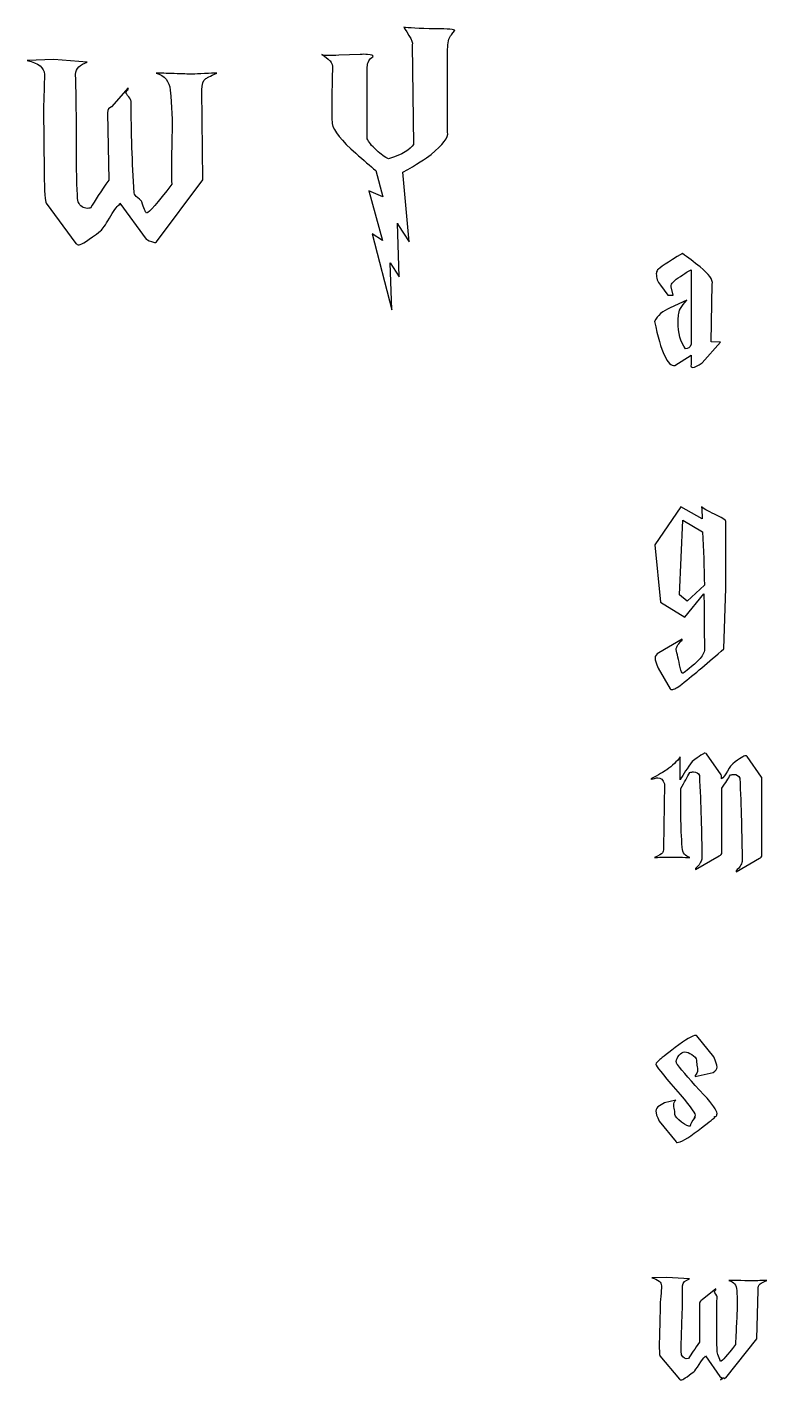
# Model space of a CAD drawing. Header units: centimetres. Extents: x -8.9 to 7.6, y -12.9 to 13.1.
# Drawn here: x -8.76 to -0.96, y -12.75 to 1.52 of the extents above; entities that cross this region are included whole.
import ezdxf

# ---------------------------------------------------------------- set-up
doc = ezdxf.new("R2010")
doc.units = ezdxf.units.CM
doc.header["$MEASUREMENT"] = 0
doc.layers.add('Layer 1', color=7, linetype='Continuous')

msp = doc.modelspace()

# ---------------------------------------------------------------- linework, layer by layer
at = {"layer": 'Layer 1', "color": 250}
for points, knots in [([(-4.248, 1.487), (-4.28, 1.447), (-4.297, 1.426), (-4.299, 1.422), (-4.299, 1.422), (-4.317, 1.39), (-4.325, 1.336), (-4.325, 1.259), (-4.325, 1.259), (-4.325, 1.259), (-4.325, 0.412), (-4.325, 0.412), (-4.325, 0.412), (-4.313, 0.361), (-4.371, 0.283), (-4.499, 0.179), (-4.499, 0.179), (-4.552, 0.136), (-4.652, 0.073), (-4.797, -0.01), (-4.797, -0.01), (-4.797, -0.01), (-4.729, -0.742), (-4.729, -0.742), (-4.729, -0.742), (-4.729, -0.742), (-4.841, -0.571), (-4.841, -0.571), (-4.841, -0.571), (-4.841, -0.571), (-4.853, -0.547), (-4.853, -0.547), (-4.853, -0.547), (-4.853, -0.547), (-4.835, -1.111), (-4.835, -1.111), (-4.835, -1.111), (-4.835, -1.111), (-4.93, -0.963), (-4.93, -0.963), (-4.93, -0.963), (-4.93, -0.963), (-4.912, -1.462), (-4.912, -1.462), (-4.912, -1.462), (-4.912, -1.462), (-5.119, -0.659), (-5.119, -0.659), (-5.119, -0.659), (-5.119, -0.659), (-5.013, -0.73), (-5.013, -0.73), (-5.013, -0.73), (-5.013, -0.73), (-5.154, -0.205), (-5.154, -0.205), (-5.154, -0.205), (-5.154, -0.205), (-5.007, -0.269), (-5.007, -0.269), (-5.007, -0.269), (-5.007, -0.269), (-5.083, 0.008), (-5.083, 0.008), (-5.083, 0.008), (-5.141, 0.057), (-5.212, 0.118), (-5.294, 0.191), (-5.294, 0.191), (-5.443, 0.323), (-5.526, 0.427), (-5.544, 0.504), (-5.544, 0.504), (-5.55, 0.655), (-5.548, 0.849), (-5.538, 1.085), (-5.538, 1.085), (-5.536, 1.117), (-5.545, 1.143), (-5.564, 1.165), (-5.564, 1.165), (-5.566, 1.169), (-5.591, 1.188), (-5.638, 1.224), (-5.638, 1.224), (-5.652, 1.226), (-5.656, 1.229), (-5.65, 1.233), (-5.65, 1.233), (-5.65, 1.233), (-5.638, 1.224), (-5.638, 1.224), (-5.638, 1.224), (-5.617, 1.22), (-5.562, 1.22), (-5.473, 1.224), (-5.473, 1.224), (-5.473, 1.224), (-5.246, 1.233), (-5.246, 1.233), (-5.246, 1.233), (-5.22, 1.235), (-5.195, 1.235), (-5.169, 1.233), (-5.169, 1.233), (-5.128, 1.229), (-5.108, 1.221), (-5.11, 1.209), (-5.11, 1.209), (-5.151, 1.186), (-5.172, 1.149), (-5.172, 1.1), (-5.172, 1.1), (-5.172, 1.084), (-5.172, 1.067), (-5.172, 1.05), (-5.172, 1.05), (-5.172, 1.05), (-5.172, 0.344), (-5.172, 0.344), (-5.172, 0.344), (-5.16, 0.311), (-5.128, 0.271), (-5.075, 0.223), (-5.075, 0.223), (-5.028, 0.18), (-4.986, 0.15), (-4.949, 0.132), (-4.949, 0.132), (-4.803, 0.179), (-4.714, 0.23), (-4.685, 0.285), (-4.685, 0.285), (-4.685, 0.285), (-4.697, 1.333), (-4.697, 1.333), (-4.697, 1.333), (-4.691, 1.355), (-4.703, 1.388), (-4.732, 1.433), (-4.732, 1.433), (-4.768, 1.489), (-4.786, 1.518), (-4.788, 1.522), (-4.788, 1.522), (-4.741, 1.512), (-4.63, 1.506), (-4.455, 1.504), (-4.455, 1.504), (-4.317, 1.502), (-4.248, 1.496), (-4.248, 1.487)], [0, 0, 0, 0, 0.025641, 0.025641, 0.025641, 0.025641, 0.051282, 0.051282, 0.051282, 0.051282, 0.076923, 0.076923, 0.076923, 0.076923, 0.102564, 0.102564, 0.102564, 0.102564, 0.128205, 0.128205, 0.128205, 0.128205, 0.153846, 0.153846, 0.153846, 0.153846, 0.179487, 0.179487, 0.179487, 0.179487, 0.205128, 0.205128, 0.205128, 0.205128, 0.230769, 0.230769, 0.230769, 0.230769, 0.25641, 0.25641, 0.25641, 0.25641, 0.282051, 0.282051, 0.282051, 0.282051, 0.307692, 0.307692, 0.307692, 0.307692, 0.333333, 0.333333, 0.333333, 0.333333, 0.358974, 0.358974, 0.358974, 0.358974, 0.384615, 0.384615, 0.384615, 0.384615, 0.410256, 0.410256, 0.410256, 0.410256, 0.435897, 0.435897, 0.435897, 0.435897, 0.461538, 0.461538, 0.461538, 0.461538, 0.487179, 0.487179, 0.487179, 0.487179, 0.512821, 0.512821, 0.512821, 0.512821, 0.538462, 0.538462, 0.538462, 0.538462, 0.564103, 0.564103, 0.564103, 0.564103, 0.589744, 0.589744, 0.589744, 0.589744, 0.615385, 0.615385, 0.615385, 0.615385, 0.641026, 0.641026, 0.641026, 0.641026, 0.666667, 0.666667, 0.666667, 0.666667, 0.692308, 0.692308, 0.692308, 0.692308, 0.717949, 0.717949, 0.717949, 0.717949, 0.74359, 0.74359, 0.74359, 0.74359, 0.769231, 0.769231, 0.769231, 0.769231, 0.794872, 0.794872, 0.794872, 0.794872, 0.820513, 0.820513, 0.820513, 0.820513, 0.846154, 0.846154, 0.846154, 0.846154, 0.871795, 0.871795, 0.871795, 0.871795, 0.897436, 0.897436, 0.897436, 0.897436, 0.923077, 0.923077, 0.923077, 0.923077, 0.948718, 0.948718, 0.948718, 0.948718, 1, 1, 1, 1]), ([(-7.503, -0.715), (-7.503, -0.715), (-7.784, -0.334), (-7.784, -0.334), (-7.784, -0.334), (-7.786, -0.356), (-7.787, -0.361), (-7.787, -0.349), (-7.787, -0.349), (-7.816, -0.373), (-7.852, -0.421), (-7.893, -0.494), (-7.893, -0.494), (-7.934, -0.567), (-7.965, -0.611), (-7.985, -0.627), (-7.985, -0.627), (-8.11, -0.725), (-8.186, -0.774), (-8.212, -0.774), (-8.212, -0.774), (-8.228, -0.774), (-8.239, -0.769), (-8.247, -0.759), (-8.247, -0.759), (-8.247, -0.759), (-8.56, -0.334), (-8.56, -0.334), (-8.56, -0.334), (-8.572, -0.325), (-8.579, -0.217), (-8.581, -0.013), (-8.581, -0.013), (-8.581, -0.013), (-8.587, 0.657), (-8.587, 0.657), (-8.587, 0.657), (-8.587, 0.699), (-8.585, 0.76), (-8.582, 0.84), (-8.582, 0.84), (-8.579, 0.921), (-8.578, 0.982), (-8.578, 1.023), (-8.578, 1.023), (-8.578, 1.094), (-8.639, 1.143), (-8.761, 1.171), (-8.761, 1.171), (-8.761, 1.171), (-8.48, 1.18), (-8.48, 1.18), (-8.48, 1.18), (-8.48, 1.18), (-8.126, 1.15), (-8.126, 1.15), (-8.126, 1.15), (-8.203, 1.13), (-8.244, 1.088), (-8.25, 1.023), (-8.25, 1.023), (-8.247, 1.002), (-8.244, 0.854), (-8.241, 0.58), (-8.241, 0.58), (-8.241, 0.58), (-8.241, 0.126), (-8.241, 0.126), (-8.241, 0.126), (-8.237, -0.151), (-8.23, -0.301), (-8.221, -0.323), (-8.221, -0.323), (-8.199, -0.368), (-8.168, -0.39), (-8.126, -0.39), (-8.126, -0.39), (-8.114, -0.39), (-8.103, -0.39), (-8.091, -0.388), (-8.091, -0.388), (-8.046, -0.307), (-7.982, -0.208), (-7.899, -0.092), (-7.899, -0.092), (-7.899, -0.092), (-7.914, 0.619), (-7.914, 0.619), (-7.914, 0.619), (-7.912, 0.65), (-7.897, 0.671), (-7.869, 0.681), (-7.869, 0.681), (-7.869, 0.681), (-7.695, 0.882), (-7.695, 0.882), (-7.695, 0.882), (-7.695, 0.882), (-7.695, 0.864), (-7.695, 0.864), (-7.695, 0.864), (-7.709, 0.852), (-7.716, 0.84), (-7.716, 0.828), (-7.716, 0.828), (-7.716, 0.822), (-7.707, 0.809), (-7.689, 0.787), (-7.689, 0.787), (-7.672, 0.765), (-7.663, 0.75), (-7.663, 0.74), (-7.663, 0.74), (-7.663, 0.413), (-7.652, 0.091), (-7.63, -0.228), (-7.63, -0.228), (-7.63, -0.242), (-7.618, -0.259), (-7.592, -0.28), (-7.592, -0.28), (-7.566, -0.3), (-7.553, -0.315), (-7.551, -0.323), (-7.551, -0.323), (-7.529, -0.388), (-7.512, -0.427), (-7.501, -0.441), (-7.501, -0.441), (-7.473, -0.435), (-7.384, -0.332), (-7.235, -0.134), (-7.235, -0.134), (-7.239, -0.069), (-7.238, 0.097), (-7.232, 0.365), (-7.232, 0.365), (-7.228, 0.53), (-7.234, 0.694), (-7.25, 0.855), (-7.25, 0.855), (-7.259, 0.953), (-7.31, 1.013), (-7.4, 1.035), (-7.4, 1.035), (-7.357, 1.035), (-7.293, 1.034), (-7.208, 1.031), (-7.208, 1.031), (-7.124, 1.028), (-7.06, 1.026), (-7.016, 1.026), (-7.016, 1.026), (-6.987, 1.026), (-6.944, 1.028), (-6.888, 1.031), (-6.888, 1.031), (-6.832, 1.034), (-6.789, 1.035), (-6.76, 1.035), (-6.76, 1.035), (-6.831, 1.004), (-6.87, 0.984), (-6.878, 0.976), (-6.878, 0.976), (-6.903, 0.956), (-6.916, 0.918), (-6.916, 0.861), (-6.916, 0.861), (-6.916, 0.861), (-6.907, -0.089), (-6.907, -0.089), (-6.907, -0.089), (-6.907, -0.089), (-7.394, -0.742), (-7.394, -0.742), (-7.394, -0.742), (-7.404, -0.748), (-7.412, -0.751), (-7.418, -0.751), (-7.418, -0.751), (-7.461, -0.737), (-7.49, -0.725), (-7.503, -0.715)], [0, 0, 0, 0, 0.021277, 0.021277, 0.021277, 0.021277, 0.042553, 0.042553, 0.042553, 0.042553, 0.06383, 0.06383, 0.06383, 0.06383, 0.085106, 0.085106, 0.085106, 0.085106, 0.106383, 0.106383, 0.106383, 0.106383, 0.12766, 0.12766, 0.12766, 0.12766, 0.148936, 0.148936, 0.148936, 0.148936, 0.170213, 0.170213, 0.170213, 0.170213, 0.191489, 0.191489, 0.191489, 0.191489, 0.212766, 0.212766, 0.212766, 0.212766, 0.234043, 0.234043, 0.234043, 0.234043, 0.255319, 0.255319, 0.255319, 0.255319, 0.276596, 0.276596, 0.276596, 0.276596, 0.297872, 0.297872, 0.297872, 0.297872, 0.319149, 0.319149, 0.319149, 0.319149, 0.340426, 0.340426, 0.340426, 0.340426, 0.361702, 0.361702, 0.361702, 0.361702, 0.382979, 0.382979, 0.382979, 0.382979, 0.404255, 0.404255, 0.404255, 0.404255, 0.425532, 0.425532, 0.425532, 0.425532, 0.446809, 0.446809, 0.446809, 0.446809, 0.468085, 0.468085, 0.468085, 0.468085, 0.489362, 0.489362, 0.489362, 0.489362, 0.510638, 0.510638, 0.510638, 0.510638, 0.531915, 0.531915, 0.531915, 0.531915, 0.553191, 0.553191, 0.553191, 0.553191, 0.574468, 0.574468, 0.574468, 0.574468, 0.595745, 0.595745, 0.595745, 0.595745, 0.617021, 0.617021, 0.617021, 0.617021, 0.638298, 0.638298, 0.638298, 0.638298, 0.659574, 0.659574, 0.659574, 0.659574, 0.680851, 0.680851, 0.680851, 0.680851, 0.702128, 0.702128, 0.702128, 0.702128, 0.723404, 0.723404, 0.723404, 0.723404, 0.744681, 0.744681, 0.744681, 0.744681, 0.765957, 0.765957, 0.765957, 0.765957, 0.787234, 0.787234, 0.787234, 0.787234, 0.808511, 0.808511, 0.808511, 0.808511, 0.829787, 0.829787, 0.829787, 0.829787, 0.851064, 0.851064, 0.851064, 0.851064, 0.87234, 0.87234, 0.87234, 0.87234, 0.893617, 0.893617, 0.893617, 0.893617, 0.914894, 0.914894, 0.914894, 0.914894, 0.93617, 0.93617, 0.93617, 0.93617, 0.957447, 0.957447, 0.957447, 0.957447, 1, 1, 1, 1]), ([(-2, -1.307), (-2, -1.307), (-2.08, -1.2), (-2.08, -1.2), (-2.08, -1.2), (-2.109, -1.163), (-2.123, -1.123), (-2.123, -1.08), (-2.123, -1.08), (-2.123, -1.064), (-2.118, -1.051), (-2.109, -1.04), (-2.109, -1.04), (-2.092, -1.017), (-2.004, -0.959), (-1.848, -0.866), (-1.848, -0.866), (-1.789, -0.909), (-1.727, -0.956), (-1.661, -1.008), (-1.661, -1.008), (-1.567, -1.083), (-1.524, -1.143), (-1.533, -1.189), (-1.533, -1.189), (-1.533, -1.189), (-1.543, -1.798), (-1.543, -1.798), (-1.543, -1.798), (-1.543, -1.798), (-1.445, -1.803), (-1.445, -1.803), (-1.445, -1.803), (-1.445, -1.803), (-1.64, -2.02), (-1.64, -2.02), (-1.64, -2.02), (-1.685, -2.052), (-1.718, -2.068), (-1.738, -2.068), (-1.738, -2.068), (-1.756, -2.068), (-1.762, -2.057), (-1.757, -2.036), (-1.757, -2.036), (-1.757, -2.036), (-1.757, -1.94), (-1.757, -1.94), (-1.757, -1.94), (-1.757, -1.94), (-1.926, -2.046), (-1.926, -2.046), (-1.926, -2.046), (-2.003, -2.061), (-2.075, -1.906), (-2.141, -1.582), (-2.141, -1.582), (-2.111, -1.521), (-2.056, -1.473), (-1.976, -1.438), (-1.976, -1.438), (-1.976, -1.438), (-1.8, -1.358), (-1.8, -1.358), (-1.8, -1.358), (-1.86, -1.424), (-1.89, -1.475), (-1.888, -1.513), (-1.888, -1.513), (-1.891, -1.537), (-1.893, -1.562), (-1.893, -1.587), (-1.893, -1.587), (-1.893, -1.706), (-1.867, -1.801), (-1.816, -1.87), (-1.816, -1.87), (-1.787, -1.874), (-1.768, -1.858), (-1.757, -1.822), (-1.757, -1.822), (-1.757, -1.822), (-1.757, -1.04), (-1.757, -1.04), (-1.757, -1.04), (-1.757, -1.04), (-1.797, -1.061), (-1.797, -1.061), (-1.797, -1.061), (-1.806, -1.067), (-1.83, -1.082), (-1.869, -1.107), (-1.869, -1.107), (-1.935, -1.148), (-1.968, -1.184), (-1.968, -1.216), (-1.968, -1.216), (-1.968, -1.216), (-1.944, -1.304), (-1.944, -1.304), (-1.944, -1.304), (-1.944, -1.304), (-2, -1.307), (-2, -1.307)], [0, 0, 0, 0, 0.037037, 0.037037, 0.037037, 0.037037, 0.074074, 0.074074, 0.074074, 0.074074, 0.111111, 0.111111, 0.111111, 0.111111, 0.148148, 0.148148, 0.148148, 0.148148, 0.185185, 0.185185, 0.185185, 0.185185, 0.222222, 0.222222, 0.222222, 0.222222, 0.259259, 0.259259, 0.259259, 0.259259, 0.296296, 0.296296, 0.296296, 0.296296, 0.333333, 0.333333, 0.333333, 0.333333, 0.37037, 0.37037, 0.37037, 0.37037, 0.407407, 0.407407, 0.407407, 0.407407, 0.444444, 0.444444, 0.444444, 0.444444, 0.481481, 0.481481, 0.481481, 0.481481, 0.518519, 0.518519, 0.518519, 0.518519, 0.555556, 0.555556, 0.555556, 0.555556, 0.592593, 0.592593, 0.592593, 0.592593, 0.62963, 0.62963, 0.62963, 0.62963, 0.666667, 0.666667, 0.666667, 0.666667, 0.703704, 0.703704, 0.703704, 0.703704, 0.740741, 0.740741, 0.740741, 0.740741, 0.777778, 0.777778, 0.777778, 0.777778, 0.814815, 0.814815, 0.814815, 0.814815, 0.851852, 0.851852, 0.851852, 0.851852, 0.888889, 0.888889, 0.888889, 0.888889, 0.925926, 0.925926, 0.925926, 0.925926, 1, 1, 1, 1]), ([(-1.389, -3.693), (-1.389, -3.693), (-1.389, -4.396), (-1.389, -4.396), (-1.389, -4.396), (-1.389, -4.396), (-1.41, -5.034), (-1.41, -5.034), (-1.41, -5.034), (-1.572, -5.178), (-1.72, -5.302), (-1.853, -5.407), (-1.853, -5.407), (-1.902, -5.446), (-1.937, -5.466), (-1.959, -5.466), (-1.959, -5.466), (-1.966, -5.466), (-1.972, -5.463), (-1.977, -5.458), (-1.977, -5.458), (-1.977, -5.458), (-2.102, -5.239), (-2.102, -5.239), (-2.102, -5.239), (-2.125, -5.188), (-2.136, -5.152), (-2.136, -5.132), (-2.136, -5.132), (-2.136, -5.111), (-2.123, -5.092), (-2.096, -5.076), (-2.096, -5.076), (-2.096, -5.076), (-1.85, -4.932), (-1.85, -4.932), (-1.85, -4.932), (-1.85, -4.932), (-1.85, -4.943), (-1.85, -4.943), (-1.85, -4.943), (-1.888, -4.978), (-1.909, -5.011), (-1.915, -5.042), (-1.915, -5.042), (-1.904, -5.086), (-1.889, -5.15), (-1.87, -5.234), (-1.87, -5.234), (-1.861, -5.275), (-1.853, -5.294), (-1.846, -5.293), (-1.846, -5.293), (-1.834, -5.291), (-1.782, -5.249), (-1.689, -5.167), (-1.689, -5.167), (-1.647, -5.13), (-1.623, -5.091), (-1.616, -5.052), (-1.616, -5.052), (-1.616, -5.052), (-1.616, -4.975), (-1.616, -4.975), (-1.616, -4.975), (-1.616, -4.98), (-1.617, -4.808), (-1.621, -4.457), (-1.621, -4.457), (-1.621, -4.457), (-1.822, -4.7), (-1.822, -4.7), (-1.822, -4.7), (-1.822, -4.7), (-2.08, -4.544), (-2.08, -4.544), (-2.08, -4.544), (-2.08, -4.544), (-2.139, -3.938), (-2.139, -3.938), (-2.139, -3.938), (-2.139, -3.938), (-1.866, -3.539), (-1.866, -3.539), (-1.866, -3.539), (-1.866, -3.539), (-1.64, -3.664), (-1.64, -3.664), (-1.64, -3.664), (-1.641, -3.613), (-1.643, -3.571), (-1.645, -3.539), (-1.645, -3.539), (-1.613, -3.564), (-1.559, -3.594), (-1.481, -3.629), (-1.481, -3.629), (-1.419, -3.658), (-1.389, -3.679), (-1.389, -3.693)], [0, 0, 0, 0, 0.038462, 0.038462, 0.038462, 0.038462, 0.076923, 0.076923, 0.076923, 0.076923, 0.115385, 0.115385, 0.115385, 0.115385, 0.153846, 0.153846, 0.153846, 0.153846, 0.192308, 0.192308, 0.192308, 0.192308, 0.230769, 0.230769, 0.230769, 0.230769, 0.269231, 0.269231, 0.269231, 0.269231, 0.307692, 0.307692, 0.307692, 0.307692, 0.346154, 0.346154, 0.346154, 0.346154, 0.384615, 0.384615, 0.384615, 0.384615, 0.423077, 0.423077, 0.423077, 0.423077, 0.461538, 0.461538, 0.461538, 0.461538, 0.5, 0.5, 0.5, 0.5, 0.538462, 0.538462, 0.538462, 0.538462, 0.576923, 0.576923, 0.576923, 0.576923, 0.615385, 0.615385, 0.615385, 0.615385, 0.653846, 0.653846, 0.653846, 0.653846, 0.692308, 0.692308, 0.692308, 0.692308, 0.730769, 0.730769, 0.730769, 0.730769, 0.769231, 0.769231, 0.769231, 0.769231, 0.807692, 0.807692, 0.807692, 0.807692, 0.846154, 0.846154, 0.846154, 0.846154, 0.884615, 0.884615, 0.884615, 0.884615, 0.923077, 0.923077, 0.923077, 0.923077, 1, 1, 1, 1]), ([(-1.616, -4.364), (-1.619, -4.179), (-1.626, -3.991), (-1.635, -3.801), (-1.635, -3.801), (-1.635, -3.801), (-1.845, -3.679), (-1.845, -3.679), (-1.845, -3.679), (-1.845, -3.679), (-1.877, -4.465), (-1.877, -4.465), (-1.877, -4.465), (-1.877, -4.465), (-1.797, -4.534), (-1.797, -4.534), (-1.797, -4.534), (-1.797, -4.534), (-1.616, -4.364), (-1.616, -4.364)], [0, 0, 0, 0, 0.166667, 0.166667, 0.166667, 0.166667, 0.333333, 0.333333, 0.333333, 0.333333, 0.5, 0.5, 0.5, 0.5, 0.666667, 0.666667, 0.666667, 0.666667, 1, 1, 1, 1]), ([(-1.434, -6.408), (-1.416, -6.394), (-1.395, -6.366), (-1.371, -6.324), (-1.371, -6.324), (-1.347, -6.282), (-1.329, -6.257), (-1.317, -6.248), (-1.317, -6.248), (-1.242, -6.191), (-1.197, -6.163), (-1.183, -6.163), (-1.183, -6.163), (-1.174, -6.163), (-1.168, -6.165), (-1.164, -6.171), (-1.164, -6.171), (-1.164, -6.171), (-1.012, -6.39), (-1.012, -6.39), (-1.012, -6.39), (-1.01, -6.391), (-1.01, -6.665), (-1.01, -7.209), (-1.01, -7.209), (-1.01, -7.227), (-1.018, -7.239), (-1.036, -7.244), (-1.036, -7.244), (-1.036, -7.244), (-1.282, -7.388), (-1.282, -7.388), (-1.282, -7.388), (-1.282, -7.388), (-1.282, -7.377), (-1.282, -7.377), (-1.282, -7.377), (-1.244, -7.342), (-1.223, -7.309), (-1.218, -7.279), (-1.218, -7.279), (-1.22, -6.997), (-1.228, -6.704), (-1.242, -6.398), (-1.242, -6.398), (-1.254, -6.373), (-1.274, -6.36), (-1.302, -6.36), (-1.302, -6.36), (-1.315, -6.36), (-1.328, -6.362), (-1.342, -6.366), (-1.342, -6.366), (-1.361, -6.401), (-1.391, -6.448), (-1.431, -6.504), (-1.431, -6.504), (-1.431, -6.504), (-1.431, -6.798), (-1.431, -6.798), (-1.431, -6.798), (-1.431, -6.798), (-1.431, -7.062), (-1.431, -7.062), (-1.431, -7.062), (-1.431, -7.068), (-1.431, -7.08), (-1.431, -7.1), (-1.431, -7.1), (-1.431, -7.1), (-1.431, -7.119), (-1.431, -7.159), (-1.431, -7.159), (-1.431, -7.159), (-1.431, -7.183), (-1.431, -7.183), (-1.431, -7.183), (-1.431, -7.2), (-1.44, -7.212), (-1.459, -7.217), (-1.459, -7.217), (-1.459, -7.217), (-1.709, -7.361), (-1.709, -7.361), (-1.709, -7.361), (-1.709, -7.361), (-1.709, -7.351), (-1.709, -7.351), (-1.709, -7.351), (-1.67, -7.315), (-1.648, -7.282), (-1.642, -7.252), (-1.642, -7.252), (-1.644, -6.971), (-1.653, -6.677), (-1.669, -6.371), (-1.669, -6.371), (-1.681, -6.346), (-1.702, -6.334), (-1.73, -6.334), (-1.73, -6.334), (-1.743, -6.334), (-1.756, -6.335), (-1.77, -6.339), (-1.77, -6.339), (-1.795, -6.387), (-1.826, -6.443), (-1.864, -6.507), (-1.864, -6.507), (-1.869, -6.698), (-1.865, -6.906), (-1.85, -7.132), (-1.85, -7.132), (-1.847, -7.189), (-1.819, -7.223), (-1.768, -7.236), (-1.768, -7.236), (-1.793, -7.236), (-1.83, -7.235), (-1.881, -7.233), (-1.881, -7.233), (-1.932, -7.231), (-1.97, -7.231), (-1.995, -7.231), (-1.995, -7.231), (-2.011, -7.231), (-2.035, -7.231), (-2.068, -7.233), (-2.068, -7.233), (-2.101, -7.235), (-2.125, -7.236), (-2.141, -7.236), (-2.141, -7.236), (-2.095, -7.216), (-2.068, -7.2), (-2.059, -7.188), (-2.059, -7.188), (-2.052, -7.181), (-2.048, -7.163), (-2.048, -7.134), (-2.048, -7.134), (-2.048, -7.134), (-2.035, -6.459), (-2.035, -6.459), (-2.035, -6.459), (-2.052, -6.416), (-2.076, -6.395), (-2.107, -6.395), (-2.107, -6.395), (-2.114, -6.395), (-2.126, -6.398), (-2.143, -6.403), (-2.143, -6.403), (-2.16, -6.408), (-2.173, -6.41), (-2.181, -6.408), (-2.181, -6.408), (-2.1, -6.364), (-2.044, -6.331), (-2.013, -6.31), (-2.013, -6.31), (-1.953, -6.269), (-1.906, -6.224), (-1.872, -6.176), (-1.872, -6.176), (-1.872, -6.176), (-1.872, -6.416), (-1.872, -6.416), (-1.872, -6.416), (-1.838, -6.358), (-1.795, -6.293), (-1.744, -6.222), (-1.744, -6.222), (-1.669, -6.165), (-1.624, -6.136), (-1.61, -6.136), (-1.61, -6.136), (-1.601, -6.136), (-1.595, -6.139), (-1.592, -6.144), (-1.592, -6.144), (-1.592, -6.144), (-1.439, -6.363), (-1.439, -6.363), (-1.439, -6.363), (-1.438, -6.365), (-1.436, -6.38), (-1.434, -6.408)], [0, 0, 0, 0, 0.020833, 0.020833, 0.020833, 0.020833, 0.041667, 0.041667, 0.041667, 0.041667, 0.0625, 0.0625, 0.0625, 0.0625, 0.083333, 0.083333, 0.083333, 0.083333, 0.104167, 0.104167, 0.104167, 0.104167, 0.125, 0.125, 0.125, 0.125, 0.145833, 0.145833, 0.145833, 0.145833, 0.166667, 0.166667, 0.166667, 0.166667, 0.1875, 0.1875, 0.1875, 0.1875, 0.208333, 0.208333, 0.208333, 0.208333, 0.229167, 0.229167, 0.229167, 0.229167, 0.25, 0.25, 0.25, 0.25, 0.270833, 0.270833, 0.270833, 0.270833, 0.291667, 0.291667, 0.291667, 0.291667, 0.3125, 0.3125, 0.3125, 0.3125, 0.333333, 0.333333, 0.333333, 0.333333, 0.354167, 0.354167, 0.354167, 0.354167, 0.375, 0.375, 0.375, 0.375, 0.395833, 0.395833, 0.395833, 0.395833, 0.416667, 0.416667, 0.416667, 0.416667, 0.4375, 0.4375, 0.4375, 0.4375, 0.458333, 0.458333, 0.458333, 0.458333, 0.479167, 0.479167, 0.479167, 0.479167, 0.5, 0.5, 0.5, 0.5, 0.520833, 0.520833, 0.520833, 0.520833, 0.541667, 0.541667, 0.541667, 0.541667, 0.5625, 0.5625, 0.5625, 0.5625, 0.583333, 0.583333, 0.583333, 0.583333, 0.604167, 0.604167, 0.604167, 0.604167, 0.625, 0.625, 0.625, 0.625, 0.645833, 0.645833, 0.645833, 0.645833, 0.666667, 0.666667, 0.666667, 0.666667, 0.6875, 0.6875, 0.6875, 0.6875, 0.708333, 0.708333, 0.708333, 0.708333, 0.729167, 0.729167, 0.729167, 0.729167, 0.75, 0.75, 0.75, 0.75, 0.770833, 0.770833, 0.770833, 0.770833, 0.791667, 0.791667, 0.791667, 0.791667, 0.8125, 0.8125, 0.8125, 0.8125, 0.833333, 0.833333, 0.833333, 0.833333, 0.854167, 0.854167, 0.854167, 0.854167, 0.875, 0.875, 0.875, 0.875, 0.895833, 0.895833, 0.895833, 0.895833, 0.916667, 0.916667, 0.916667, 0.916667, 0.9375, 0.9375, 0.9375, 0.9375, 0.958333, 0.958333, 0.958333, 0.958333, 1, 1, 1, 1]), ([(-1.511, -9.983), (-1.526, -9.994), (-1.583, -10.037), (-1.682, -10.114), (-1.682, -10.114), (-1.794, -10.199), (-1.868, -10.242), (-1.904, -10.242), (-1.904, -10.242), (-1.909, -10.242), (-1.913, -10.24), (-1.915, -10.236), (-1.915, -10.236), (-1.915, -10.236), (-2.093, -10.018), (-2.093, -10.018), (-2.093, -10.018), (-2.117, -9.966), (-2.128, -9.93), (-2.128, -9.911), (-2.128, -9.911), (-2.128, -9.889), (-2.115, -9.871), (-2.088, -9.855), (-2.088, -9.855), (-2.088, -9.855), (-2.035, -9.823), (-2.035, -9.823), (-2.035, -9.823), (-2.035, -9.823), (-1.917, -9.796), (-1.917, -9.796), (-1.917, -9.796), (-1.931, -9.81), (-1.939, -9.828), (-1.939, -9.849), (-1.939, -9.849), (-1.939, -9.856), (-1.936, -9.872), (-1.932, -9.896), (-1.932, -9.896), (-1.927, -9.92), (-1.926, -9.937), (-1.928, -9.945), (-1.928, -9.945), (-1.923, -9.967), (-1.899, -9.994), (-1.857, -10.027), (-1.857, -10.027), (-1.814, -10.06), (-1.784, -10.074), (-1.765, -10.068), (-1.765, -10.068), (-1.765, -10.049), (-1.748, -10.018), (-1.714, -9.975), (-1.714, -9.975), (-1.714, -9.975), (-1.725, -9.978), (-1.725, -9.978), (-1.725, -9.978), (-1.718, -9.972), (-1.714, -9.964), (-1.714, -9.953), (-1.714, -9.953), (-1.714, -9.93), (-1.783, -9.839), (-1.921, -9.679), (-1.921, -9.679), (-2.059, -9.519), (-2.128, -9.432), (-2.128, -9.418), (-2.128, -9.418), (-2.128, -9.409), (-2.125, -9.403), (-2.117, -9.399), (-2.117, -9.399), (-2.117, -9.399), (-2.094, -9.372), (-2.094, -9.372), (-2.094, -9.372), (-2.08, -9.362), (-2.023, -9.318), (-1.924, -9.241), (-1.924, -9.241), (-1.813, -9.155), (-1.74, -9.113), (-1.705, -9.113), (-1.705, -9.113), (-1.699, -9.113), (-1.696, -9.114), (-1.694, -9.118), (-1.694, -9.118), (-1.694, -9.118), (-1.516, -9.338), (-1.516, -9.338), (-1.516, -9.338), (-1.494, -9.39), (-1.482, -9.426), (-1.482, -9.446), (-1.482, -9.446), (-1.482, -9.467), (-1.495, -9.486), (-1.522, -9.502), (-1.522, -9.502), (-1.522, -9.502), (-1.714, -9.545), (-1.714, -9.545), (-1.714, -9.545), (-1.714, -9.545), (-1.714, -9.534), (-1.714, -9.534), (-1.714, -9.534), (-1.697, -9.52), (-1.688, -9.501), (-1.688, -9.478), (-1.688, -9.478), (-1.688, -9.469), (-1.69, -9.453), (-1.694, -9.428), (-1.694, -9.428), (-1.699, -9.403), (-1.7, -9.385), (-1.698, -9.374), (-1.698, -9.374), (-1.704, -9.353), (-1.72, -9.333), (-1.748, -9.314), (-1.748, -9.314), (-1.775, -9.295), (-1.801, -9.286), (-1.824, -9.286), (-1.824, -9.286), (-1.843, -9.286), (-1.863, -9.298), (-1.883, -9.321), (-1.883, -9.321), (-1.902, -9.344), (-1.912, -9.366), (-1.912, -9.388), (-1.912, -9.388), (-1.912, -9.4), (-1.908, -9.411), (-1.901, -9.42), (-1.901, -9.42), (-1.846, -9.491), (-1.753, -9.598), (-1.621, -9.74), (-1.621, -9.74), (-1.528, -9.84), (-1.482, -9.905), (-1.482, -9.937), (-1.482, -9.937), (-1.482, -9.95), (-1.487, -9.96), (-1.495, -9.967), (-1.495, -9.967), (-1.495, -9.967), (-1.511, -9.969), (-1.511, -9.969), (-1.511, -9.969), (-1.511, -9.969), (-1.511, -9.983), (-1.511, -9.983)], [0, 0, 0, 0, 0.02381, 0.02381, 0.02381, 0.02381, 0.047619, 0.047619, 0.047619, 0.047619, 0.071429, 0.071429, 0.071429, 0.071429, 0.095238, 0.095238, 0.095238, 0.095238, 0.119048, 0.119048, 0.119048, 0.119048, 0.142857, 0.142857, 0.142857, 0.142857, 0.166667, 0.166667, 0.166667, 0.166667, 0.190476, 0.190476, 0.190476, 0.190476, 0.214286, 0.214286, 0.214286, 0.214286, 0.238095, 0.238095, 0.238095, 0.238095, 0.261905, 0.261905, 0.261905, 0.261905, 0.285714, 0.285714, 0.285714, 0.285714, 0.309524, 0.309524, 0.309524, 0.309524, 0.333333, 0.333333, 0.333333, 0.333333, 0.357143, 0.357143, 0.357143, 0.357143, 0.380952, 0.380952, 0.380952, 0.380952, 0.404762, 0.404762, 0.404762, 0.404762, 0.428571, 0.428571, 0.428571, 0.428571, 0.452381, 0.452381, 0.452381, 0.452381, 0.47619, 0.47619, 0.47619, 0.47619, 0.5, 0.5, 0.5, 0.5, 0.52381, 0.52381, 0.52381, 0.52381, 0.547619, 0.547619, 0.547619, 0.547619, 0.571429, 0.571429, 0.571429, 0.571429, 0.595238, 0.595238, 0.595238, 0.595238, 0.619048, 0.619048, 0.619048, 0.619048, 0.642857, 0.642857, 0.642857, 0.642857, 0.666667, 0.666667, 0.666667, 0.666667, 0.690476, 0.690476, 0.690476, 0.690476, 0.714286, 0.714286, 0.714286, 0.714286, 0.738095, 0.738095, 0.738095, 0.738095, 0.761905, 0.761905, 0.761905, 0.761905, 0.785714, 0.785714, 0.785714, 0.785714, 0.809524, 0.809524, 0.809524, 0.809524, 0.833333, 0.833333, 0.833333, 0.833333, 0.857143, 0.857143, 0.857143, 0.857143, 0.880952, 0.880952, 0.880952, 0.880952, 0.904762, 0.904762, 0.904762, 0.904762, 0.928571, 0.928571, 0.928571, 0.928571, 0.952381, 0.952381, 0.952381, 0.952381, 1, 1, 1, 1]), ([(-1.391, -12.724), (-1.397, -12.728), (-1.401, -12.73), (-1.405, -12.73), (-1.405, -12.73), (-1.406, -12.73), (-1.408, -12.729), (-1.409, -12.727), (-1.409, -12.727), (-1.41, -12.725), (-1.411, -12.724), (-1.413, -12.724), (-1.413, -12.724), (-1.416, -12.724), (-1.42, -12.726), (-1.423, -12.73), (-1.423, -12.73), (-1.423, -12.73), (-1.445, -12.746), (-1.445, -12.746), (-1.445, -12.746), (-1.436, -12.732), (-1.431, -12.724), (-1.431, -12.722), (-1.431, -12.722), (-1.437, -12.72), (-1.444, -12.716), (-1.453, -12.708), (-1.453, -12.708), (-1.453, -12.708), (-1.605, -12.49), (-1.605, -12.49), (-1.605, -12.49), (-1.607, -12.502), (-1.608, -12.505), (-1.608, -12.498), (-1.608, -12.498), (-1.625, -12.512), (-1.647, -12.54), (-1.672, -12.583), (-1.672, -12.583), (-1.697, -12.625), (-1.715, -12.651), (-1.728, -12.659), (-1.728, -12.659), (-1.802, -12.717), (-1.847, -12.746), (-1.861, -12.746), (-1.861, -12.746), (-1.87, -12.746), (-1.876, -12.743), (-1.88, -12.738), (-1.88, -12.738), (-1.88, -12.738), (-2.085, -12.492), (-2.085, -12.492), (-2.085, -12.492), (-2.091, -12.486), (-2.093, -12.424), (-2.091, -12.304), (-2.091, -12.304), (-2.089, -12.247), (-2.086, -12.135), (-2.083, -11.967), (-2.083, -11.967), (-2.083, -11.946), (-2.08, -11.911), (-2.076, -11.864), (-2.076, -11.864), (-2.072, -11.817), (-2.069, -11.781), (-2.069, -11.755), (-2.069, -11.755), (-2.069, -11.714), (-2.103, -11.686), (-2.171, -11.67), (-2.171, -11.67), (-2.171, -11.67), (-2.011, -11.665), (-2.011, -11.665), (-2.011, -11.665), (-2.011, -11.665), (-1.773, -11.681), (-1.773, -11.681), (-1.773, -11.681), (-1.818, -11.693), (-1.842, -11.718), (-1.848, -11.755), (-1.848, -11.755), (-1.844, -11.771), (-1.845, -11.869), (-1.85, -12.049), (-1.85, -12.049), (-1.85, -12.049), (-1.861, -12.388), (-1.861, -12.388), (-1.861, -12.388), (-1.861, -12.443), (-1.859, -12.474), (-1.856, -12.482), (-1.856, -12.482), (-1.84, -12.515), (-1.816, -12.528), (-1.784, -12.519), (-1.784, -12.519), (-1.755, -12.473), (-1.716, -12.416), (-1.666, -12.348), (-1.666, -12.348), (-1.666, -12.348), (-1.666, -12.124), (-1.666, -12.124), (-1.666, -12.124), (-1.666, -12.07), (-1.666, -12.026), (-1.666, -11.99), (-1.666, -11.99), (-1.666, -11.99), (-1.666, -11.937), (-1.666, -11.937), (-1.666, -11.937), (-1.664, -11.919), (-1.655, -11.908), (-1.639, -11.902), (-1.639, -11.902), (-1.639, -11.902), (-1.495, -11.785), (-1.495, -11.785), (-1.495, -11.785), (-1.495, -11.785), (-1.495, -11.795), (-1.495, -11.795), (-1.495, -11.795), (-1.504, -11.803), (-1.509, -11.81), (-1.509, -11.817), (-1.509, -11.817), (-1.509, -11.822), (-1.504, -11.831), (-1.495, -11.842), (-1.495, -11.842), (-1.487, -11.854), (-1.482, -11.862), (-1.482, -11.868), (-1.482, -11.868), (-1.487, -12.04), (-1.487, -12.227), (-1.482, -12.428), (-1.482, -12.428), (-1.482, -12.453), (-1.47, -12.494), (-1.445, -12.551), (-1.445, -12.551), (-1.429, -12.547), (-1.376, -12.488), (-1.287, -12.372), (-1.287, -12.372), (-1.287, -12.34), (-1.283, -12.244), (-1.274, -12.084), (-1.274, -12.084), (-1.269, -11.986), (-1.269, -11.892), (-1.274, -11.801), (-1.274, -11.801), (-1.277, -11.744), (-1.305, -11.709), (-1.357, -11.697), (-1.357, -11.697), (-1.328, -11.697), (-1.286, -11.698), (-1.23, -11.699), (-1.23, -11.699), (-1.174, -11.701), (-1.131, -11.702), (-1.103, -11.702), (-1.103, -11.702), (-1.087, -11.702), (-1.063, -11.701), (-1.03, -11.699), (-1.03, -11.699), (-0.997, -11.698), (-0.972, -11.697), (-0.956, -11.697), (-0.956, -11.697), (-0.997, -11.714), (-1.02, -11.726), (-1.026, -11.731), (-1.026, -11.731), (-1.042, -11.744), (-1.05, -11.766), (-1.05, -11.798), (-1.05, -11.798), (-1.05, -11.798), (-1.063, -12.313), (-1.063, -12.313), (-1.063, -12.313), (-1.063, -12.313), (-1.391, -12.724), (-1.391, -12.724)], [0, 0, 0, 0, 0.019608, 0.019608, 0.019608, 0.019608, 0.039216, 0.039216, 0.039216, 0.039216, 0.058824, 0.058824, 0.058824, 0.058824, 0.078431, 0.078431, 0.078431, 0.078431, 0.098039, 0.098039, 0.098039, 0.098039, 0.117647, 0.117647, 0.117647, 0.117647, 0.137255, 0.137255, 0.137255, 0.137255, 0.156863, 0.156863, 0.156863, 0.156863, 0.176471, 0.176471, 0.176471, 0.176471, 0.196078, 0.196078, 0.196078, 0.196078, 0.215686, 0.215686, 0.215686, 0.215686, 0.235294, 0.235294, 0.235294, 0.235294, 0.254902, 0.254902, 0.254902, 0.254902, 0.27451, 0.27451, 0.27451, 0.27451, 0.294118, 0.294118, 0.294118, 0.294118, 0.313725, 0.313725, 0.313725, 0.313725, 0.333333, 0.333333, 0.333333, 0.333333, 0.352941, 0.352941, 0.352941, 0.352941, 0.372549, 0.372549, 0.372549, 0.372549, 0.392157, 0.392157, 0.392157, 0.392157, 0.411765, 0.411765, 0.411765, 0.411765, 0.431373, 0.431373, 0.431373, 0.431373, 0.45098, 0.45098, 0.45098, 0.45098, 0.470588, 0.470588, 0.470588, 0.470588, 0.490196, 0.490196, 0.490196, 0.490196, 0.509804, 0.509804, 0.509804, 0.509804, 0.529412, 0.529412, 0.529412, 0.529412, 0.54902, 0.54902, 0.54902, 0.54902, 0.568627, 0.568627, 0.568627, 0.568627, 0.588235, 0.588235, 0.588235, 0.588235, 0.607843, 0.607843, 0.607843, 0.607843, 0.627451, 0.627451, 0.627451, 0.627451, 0.647059, 0.647059, 0.647059, 0.647059, 0.666667, 0.666667, 0.666667, 0.666667, 0.686275, 0.686275, 0.686275, 0.686275, 0.705882, 0.705882, 0.705882, 0.705882, 0.72549, 0.72549, 0.72549, 0.72549, 0.745098, 0.745098, 0.745098, 0.745098, 0.764706, 0.764706, 0.764706, 0.764706, 0.784314, 0.784314, 0.784314, 0.784314, 0.803922, 0.803922, 0.803922, 0.803922, 0.823529, 0.823529, 0.823529, 0.823529, 0.843137, 0.843137, 0.843137, 0.843137, 0.862745, 0.862745, 0.862745, 0.862745, 0.882353, 0.882353, 0.882353, 0.882353, 0.901961, 0.901961, 0.901961, 0.901961, 0.921569, 0.921569, 0.921569, 0.921569, 0.941176, 0.941176, 0.941176, 0.941176, 0.960784, 0.960784, 0.960784, 0.960784, 1, 1, 1, 1])]:
    msp.add_open_spline(points, degree=3, knots=knots, dxfattribs=at)

doc.saveas('drawing.dxf')
